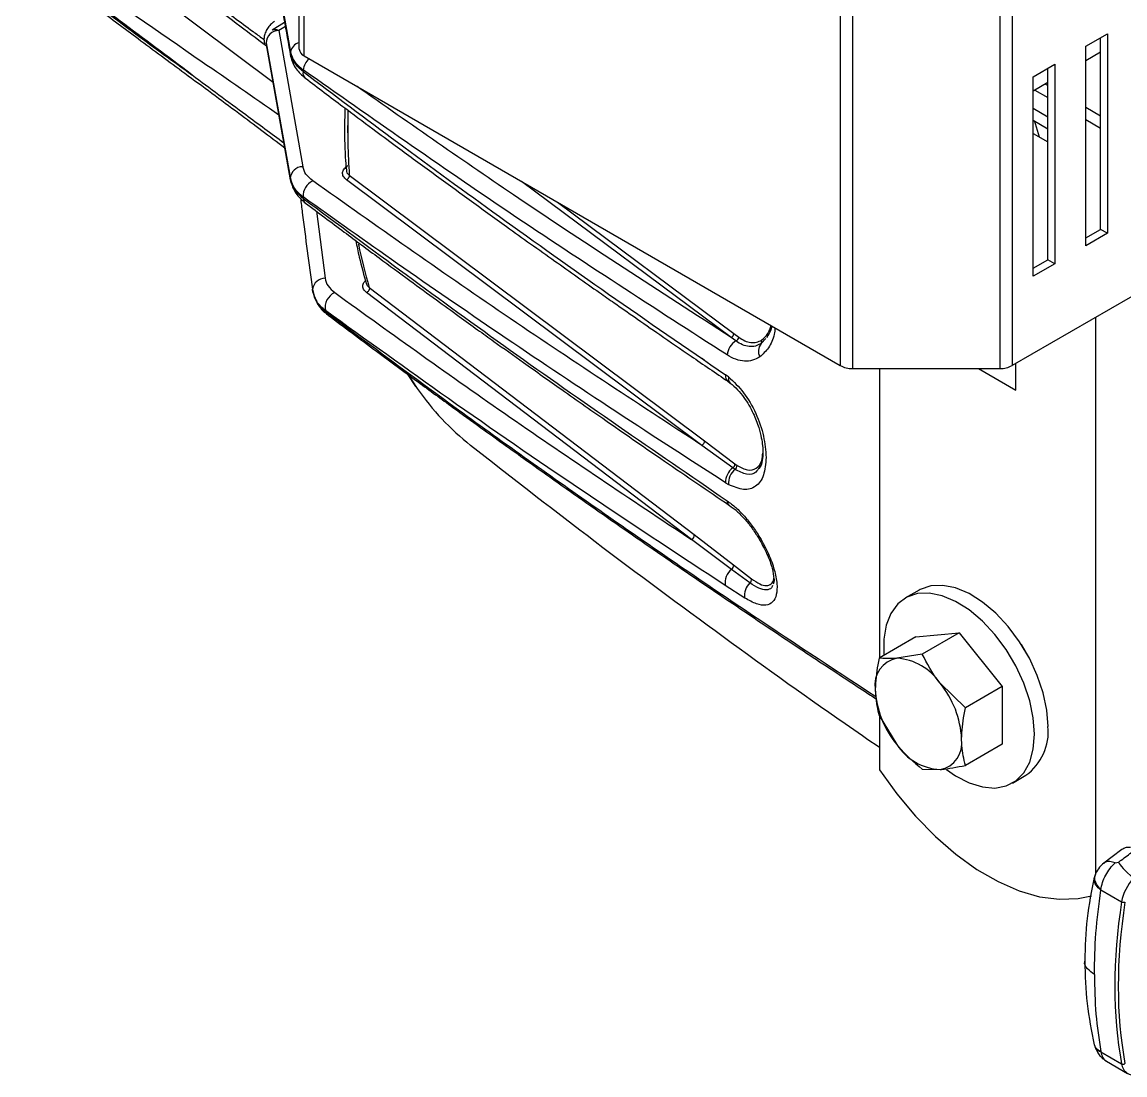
# Model space of a CAD drawing. Extents: x 8 to 113, y 0 to 87.
# Drawn here: x 10.801 to 15.318, y 65.891 to 70.201 of the extents above; entities that cross this region are included whole.
import ezdxf

# ---------------------------------------------------------------- set-up
doc = ezdxf.new("R2010")
doc.units = 0
doc.header["$MEASUREMENT"] = 0
doc.layers.add('OBJECT', color=7, linetype='CONTINUOUS')

msp = doc.modelspace()

# ---------------------------------------------------------------- linework, layer by layer
at = {"layer": 'OBJECT'}
for p, q in [((11.9357, 70.0909), (11.9357, 75.623)), ((11.9562, 70.0624), (11.9562, 75.5944)), ((14.1518, 74.3269), (14.1518, 68.7948)), ((14.2013, 74.3151), (14.2013, 68.783)), ((14.8058, 74.3151), (14.8058, 68.783)), ((14.8553, 74.3269), (14.8553, 68.7948)), ((11.8296, 69.9536), (10.8006, 70.7233)), ((11.8009, 70.6361), (11.8998, 70.078)), ((11.8994, 70.0731), (11.8009, 70.6355)), ((11.876, 70.1992), (11.8254, 70.1686)), ((11.8789, 70.1829), (11.8516, 70.1665)), ((11.8516, 70.1665), (11.9501, 69.609)), ((15.1576, 70.1019), (15.246, 70.1529)), ((15.246, 70.1529), (15.246, 69.3364)), ((11.7914, 70.1295), (11.7914, 70.1297)), ((11.8009, 70.1164), (11.8994, 69.5598)), ((11.8998, 69.5554), (11.8009, 70.1159)), ((15.2177, 69.3527), (15.2177, 70.1366)), ((11.9562, 70.0624), (14.1518, 68.7948)), ((15.1576, 69.2854), (15.1576, 70.1019)), ((15.2177, 70.0777), (15.1576, 70.043)), ((14.942, 69.9774), (15.0304, 70.0284)), ((15.0304, 70.0284), (15.0304, 69.2119)), ((14.942, 69.1609), (14.942, 69.9774)), ((15.0021, 69.2282), (15.0021, 70.0121)), ((15.0021, 69.9532), (14.942, 69.9185)), ((14.949, 69.9226), (15.0021, 69.8919)), ((15.0021, 69.9409), (14.9914, 69.9471)), ((15.0021, 69.8123), (14.942, 69.847)), ((15.2177, 69.8164), (15.1576, 69.8511)), ((15.0021, 69.7633), (14.942, 69.798)), ((15.1576, 69.8021), (15.2177, 69.7674)), ((14.942, 69.745), (15.0021, 69.7103)), ((12.1408, 69.5745), (12.1408, 69.5735)), ((12.1409, 69.5743), (13.5961, 68.4866)), ((12.141, 69.5734), (12.1409, 69.5743)), ((13.5845, 68.4684), (12.1294, 69.5559)), ((13.7047, 68.91), (12.8467, 69.5483)), ((12.006, 69.427), (12.0415, 69.1524)), ((12.9933, 69.4636), (13.7162, 68.9258)), ((15.1576, 69.318), (15.2177, 69.3527)), ((15.246, 69.3364), (15.1576, 69.2854)), ((15.246, 69.3364), (15.2177, 69.3527)), ((15.6597, 69.2592), (14.8553, 68.7948)), ((14.942, 69.1935), (15.0021, 69.2282)), ((15.0304, 69.2119), (14.942, 69.1609)), ((15.0304, 69.2119), (15.0021, 69.2282)), ((12.2226, 69.1146), (12.2231, 69.1113)), ((12.2227, 69.1145), (13.5536, 68.1028)), ((12.2233, 69.1112), (12.2227, 69.1145)), ((11.9905, 69.1079), (11.9963, 69.0794)), ((11.9965, 69.0818), (11.9986, 69.0759)), ((11.9982, 69.0737), (12.0075, 69.0567)), ((13.5423, 68.0825), (12.2116, 69.0938)), ((15.1965, 68.9918), (15.1965, 66.7133)), ((13.7245, 68.8956), (13.7047, 68.91)), ((13.7162, 68.9258), (13.7357, 68.9113)), ((13.8275, 68.8847), (13.8153, 68.8794)), ((13.8472, 68.9056), (13.8275, 68.8847)), ((13.8538, 68.9164), (13.8502, 68.9088)), ((13.5961, 68.8157), (13.5859, 68.8238)), ((14.8706, 68.6949), (14.8706, 68.8036)), ((12.3785, 68.7605), (12.4121, 68.7091)), ((12.3831, 68.7553), (12.4194, 68.7006)), ((13.6941, 68.7485), (13.6818, 68.7575)), ((14.2013, 68.783), (14.8058, 68.783)), ((14.3126, 68.783), (14.3126, 67.5989)), ((14.7179, 68.783), (14.8706, 68.6949)), ((13.6916, 68.7306), (13.7013, 68.7235)), ((13.5961, 68.4866), (13.7203, 68.3925)), ((13.7112, 68.376), (13.5845, 68.4684)), ((13.7203, 68.3925), (13.7288, 68.3864)), ((13.8258, 68.3869), (13.8202, 68.3789)), ((13.7205, 68.3695), (13.7112, 68.376)), ((13.8216, 68.3809), (13.8182, 68.3829)), ((13.6818, 68.3154), (13.6941, 68.308)), ((13.7066, 67.9608), (13.5423, 68.0825)), ((13.5536, 68.1028), (13.7149, 67.979)), ((13.7816, 67.905), (13.7066, 67.9608)), ((13.7149, 67.979), (13.7883, 67.922)), ((13.7608, 67.843), (13.6805, 67.8946)), ((14.4743, 67.8755), (14.4192, 67.8436)), ((14.4611, 67.6847), (14.3108, 67.5978)), ((14.4611, 67.6847), (14.6379, 67.7005)), ((14.6379, 67.7005), (14.4875, 67.6136)), ((14.6379, 67.7005), (14.8147, 67.4805)), ((14.4875, 67.6136), (14.3834, 67.5966)), ((14.6643, 67.3937), (14.5601, 67.4946)), ((14.8147, 67.4805), (14.6643, 67.3937)), ((14.8147, 67.4805), (14.8147, 67.2448)), ((14.3108, 67.3621), (14.3834, 67.2431)), ((14.3126, 67.359), (14.3126, 67.14)), ((14.8147, 67.2448), (14.6643, 67.158)), ((14.4875, 67.1422), (14.5601, 67.141)), ((14.8566, 67.0858), (14.9118, 67.1177)), ((15.3046, 66.8138), (15.2258, 66.7541)), ((15.2778, 66.7597), (15.2907, 66.7616)), ((15.197, 66.7145), (15.1924, 66.7018)), ((15.2183, 66.6471), (15.2186, 66.6493)), ((15.2186, 66.6493), (15.3039, 66.6001)), ((15.1924, 66.0123), (15.1951, 66.0039)), ((15.2183, 65.9869), (15.2186, 65.9851)), ((15.2186, 65.9851), (15.3039, 65.9359)), ((15.2418, 65.9473), (15.3285, 65.8972))]:
    msp.add_line(p, q, dxfattribs=at)
at = {"layer": 'OBJECT', "flags": 128}
for points in [[(11.8994, 70.0731), (11.8996, 70.0645), (11.9004, 70.0608)], [(14.9675, 69.7302), (14.9514, 69.7845), (14.9475, 69.7949)], [(11.8998, 69.5554), (11.9014, 69.5477), (11.9016, 69.5471)], [(11.9919, 69.0971), (11.9905, 69.1065), (11.9905, 69.1079)], [(12.0557, 69.0006), (12.0546, 69.0012), (12.0524, 69.0027)], [(13.8224, 68.0914), (13.8194, 68.0902), (13.8175, 68.0896), (13.8165, 68.0897), (13.8165, 68.0897)], [(15.0024, 67.318), (14.9975, 67.3846), (14.9827, 67.4549), (14.9586, 67.5265), (14.926, 67.5971), (14.8859, 67.6645), (14.8397, 67.7265), (14.7887, 67.7811), (14.7346, 67.8266), (14.6792, 67.8615), (14.6242, 67.8846), (14.5715, 67.8953), (14.5226, 67.8931), (14.4793, 67.8782), (14.4743, 67.8755)], [(14.9473, 67.2862), (14.9423, 67.3528), (14.9275, 67.4231), (14.9035, 67.4947), (14.8709, 67.5653), (14.8308, 67.6327), (14.7845, 67.6947), (14.7335, 67.7493), (14.6794, 67.7948), (14.624, 67.8296), (14.5691, 67.8528), (14.5163, 67.8634), (14.4675, 67.8613), (14.4241, 67.8464), (14.3876, 67.8192), (14.3592, 67.7806), (14.3397, 67.7319), (14.3298, 67.6746), (14.3298, 67.6106), (14.3299, 67.6089)], [(14.9283, 67.5928), (14.9243, 67.6006), (14.8936, 67.6528)], [(14.5868, 67.142), (14.624, 67.1159), (14.6794, 67.0868), (14.7335, 67.0698), (14.7845, 67.0655), (14.8308, 67.0741), (14.8709, 67.0952), (14.9035, 67.1282), (14.9275, 67.172), (14.9423, 67.2252), (14.9473, 67.2862)], [(14.3126, 67.14), (14.3836, 67.0414), (14.4601, 66.95), (14.541, 66.8672), (14.6251, 66.7943), (14.7112, 66.7323), (14.798, 66.6823), (14.884, 66.6448), (14.9682, 66.6206), (15.0491, 66.6099), (15.1256, 66.613), (15.1801, 66.6245)]]:
    msp.add_lwpolyline(points, dxfattribs=at)
at = {"layer": 'OBJECT'}
for centre, radius, start, end in [((11.851, 70.1164), 0.0502, 89.4121, 179.9248), ((11.9481, 70.0702), 0.0489, 104.7241, 170.8353), ((15.6005, 69.7644), 3.714, 175.1565, 175.2318), ((11.9707, 70.0944), 0.0352, 185.6954, 245.6246), ((12.0253, 69.9969), 0.0739, 132.5372, 173.2811), ((11.9802, 69.9934), 0.0294, 169.3272, 228.4402), ((15.3804, 69.7177), 3.4405, 175.2008, 175.3118), ((14.8704, 69.7651), 2.7363, 178.511, 183.9952), ((14.8693, 69.7649), 2.735, 178.546, 183.9961), ((11.9498, 69.5586), 0.0505, 89.6487, 178.6563), ((12.1323, 69.5632), 0.0141, 52.187, 53.1368), ((14.6514, 69.8138), 2.7638, 185.2739, 185.3654), ((12.0226, 69.4872), 0.0712, 116.1928, 181.4315), ((14.4707, 69.7136), 2.5297, 185.1751, 185.3118), ((11.9774, 69.4803), 0.0255, 181.9765, 231.0386), ((14.0433, 69.6633), 1.9016, 191.2754, 196.7699), ((14.0366, 69.6614), 1.8945, 191.276, 196.7803), ((12.0416, 69.1008), 0.0517, 90.1476, 172.0304), ((12.2175, 69.108), 0.0083, 50.8683, 52.5132), ((12.1087, 69.0325), 0.0671, 114.3534, 190.5241), ((13.7248, 69.5601), 1.7665, 197.792, 198.0173), ((12.0672, 69.0208), 0.0234, 197.7476, 230.9092), ((13.7648, 68.8297), 0.0773, 121.3911, 173.6443), ((13.6955, 68.9288), 0.0209, 296.0762, 352.0007), ((13.7149, 68.9143), 0.021, 297.4461, 351.8018), ((13.8636, 68.8541), 0.0474, 139.6871, 209.5943), ((13.8174, 68.8937), 0.0135, 318.0948, 25.1795), ((14.1993, 68.884), 0.101, 241.9601, 271.1438), ((14.8078, 68.884), 0.101, 268.8562, 298.04), ((13.7076, 68.7519), 0.0264, 167.8749, 240.4355), ((13.7183, 68.742), 0.0251, 164.9287, 227.5819), ((13.3179, 69.3267), 1.0951, 214.8682, 231.6115), ((13.5758, 68.4867), 0.0202, 295.3153, 359.6635), ((13.7, 68.3929), 0.0204, 303.4638, 358.8438), ((13.7092, 68.3856), 0.0196, 305.2618, 2.3787), ((13.7566, 68.3165), 0.0748, 127.3147, 180.8474), ((13.7655, 68.3137), 0.0717, 128.8736, 184.5848), ((13.7125, 68.2424), 0.0245, 181.3868, 233.2193), ((13.5346, 68.1001), 0.0192, 293.7437, 8.133), ((13.7489, 67.9058), 0.0693, 127.5624, 189.2919), ((13.6961, 67.9765), 0.0189, 303.9027, 7.5301), ((13.8273, 67.8552), 0.0675, 132.498, 190.3863), ((13.7701, 67.9194), 0.0184, 308.7664, 8.1638), ((14.4035, 67.4885), 0.1099, 100.5467, 189.2519), ((14.3697, 67.3688), 0.2282, 33.4347, 86.5706), ((14.2652, 67.2491), 0.3837, 2.6393, 39.7721), ((14.6783, 67.4885), 0.3837, 182.6393, 219.7721), ((14.7847, 67.2958), 0.2188, 305.501, 5.8111), ((14.54, 67.2491), 0.1099, 280.5467, 9.2519), ((14.5738, 67.3688), 0.2282, 213.4347, 266.5706), ((15.3129, 66.6164), 0.0186, 240.9942, 284.3643), ((15.3097, 65.9481), 0.0135, 244.4859, 305.5596)]:
    msp.add_arc(centre, radius, start, end, dxfattribs=at)
for centre, major_axis, ratio, start_param, end_param in [((16.9212, 65.7451), (1.6308, -1.0245), 0.0499, 3.210425, 3.451538), ((15.3914, 66.6282), (0.0646, 0.1012), 0.604584, 1.264376, 2.200997), ((16.9509, 67.1239), (1.2181, 1.8937), 0.606848, 2.203527, 2.567035), ((16.9576, 67.1196), (1.2131, 1.885), 0.606975, 2.203671, 2.567179), ((15.3914, 65.9995), (0.0646, 0.1012), 0.604584, 2.564505, 3.501126)]:
    msp.add_ellipse(centre, major_axis=major_axis, ratio=ratio, start_param=start_param, end_param=end_param, dxfattribs=at)
for points, knots in [([(10.8248, 70.8335), (10.8706, 70.7988), (10.9719, 70.722), (11.1393, 70.5973), (11.3365, 70.4513), (11.5612, 70.2853), (11.7189, 70.1661), (11.8016, 70.1036)], [0, 0, 0, 0, 0.1409457, 0.3120985, 0.5134602, 0.7450257, 1, 1, 1, 1]), ([(11.8017, 70.6228), (11.8165, 70.538), (11.8492, 70.3507), (11.8822, 70.1634), (11.9004, 70.0609)], [0, 0, 0, 0, 0.452479, 1, 1, 1, 1]), ([(11.3329, 70.4684), (11.3333, 70.4681), (11.4187, 70.405), (11.5567, 70.3031), (11.7073, 70.1918), (11.7733, 70.143), (11.7868, 70.133), (11.7871, 70.1328)], [0, 0, 0, 0, 0.002739, 0.563971, 0.910975, 0.997725, 1, 1, 1, 1]), ([(10.9977, 70.4109), (11.178, 70.287), (11.4635, 70.0908), (11.748, 69.8941), (11.8528, 69.8217)], [0, 0, 0, 0, 0.631556, 1, 1, 1, 1]), ([(11.4955, 69.9858), (11.3979, 70.0594), (11.2237, 70.1909), (11.0495, 70.3175), (10.9728, 70.3732)], [0, 0, 0, 0, 0.560064, 1, 1, 1, 1]), ([(10.9728, 70.3708), (11.0704, 70.2978), (11.2446, 70.1673), (11.4188, 70.0413), (11.4955, 69.9858)], [0, 0, 0, 0, 0.559937, 1, 1, 1, 1]), ([(10.9792, 70.3564), (11.0237, 70.3226), (11.1222, 70.2479), (11.2851, 70.1267), (11.477, 69.9847), (11.6779, 69.8365), (11.8138, 69.7339), (11.8767, 69.6864)], [0, 0, 0, 0, 0.149262, 0.330514, 0.543757, 0.788987, 1, 1, 1, 1]), ([(11.834, 70.2032), (11.8299, 70.2004), (11.8209, 70.1943), (11.8083, 70.1796), (11.7982, 70.1617), (11.7923, 70.1442), (11.7917, 70.1341), (11.7914, 70.1297)], [0, 0, 0, 0, 0.1876001, 0.4047628, 0.6207737, 0.8351753, 1, 1, 1, 1]), ([(11.8261, 70.1688), (11.8264, 70.169), (11.8286, 70.1706), (11.8339, 70.1715), (11.8421, 70.1711), (11.8483, 70.1681), (11.8516, 70.1665)], [0, 0, 0, 0, 0.055337, 0.345773, 0.660666, 1, 1, 1, 1]), ([(11.7914, 70.1297), (11.7906, 70.1303), (11.7892, 70.1313), (11.7877, 70.1323), (11.7871, 70.1328)], [0, 0, 0, 0, 0.560018, 1, 1, 1, 1]), ([(11.7871, 70.1328), (11.7879, 70.1322), (11.7893, 70.1311), (11.7908, 70.13), (11.7914, 70.1295)], [0, 0, 0, 0, 0.560015, 1, 1, 1, 1]), ([(11.7914, 70.1295), (11.7915, 70.124), (11.7917, 70.1177), (11.7943, 70.1139), (11.7946, 70.1135)], [0, 0, 0, 0, 0.887076, 1, 1, 1, 1]), ([(11.8009, 70.1159), (11.8009, 70.1159), (11.8009, 70.116), (11.8009, 70.1161), (11.8009, 70.1162), (11.8009, 70.1162), (11.8009, 70.1163), (11.8009, 70.1164), (11.8009, 70.1165), (11.8008, 70.1165), (11.8008, 70.1166), (11.8008, 70.1166), (11.8009, 70.1165), (11.8009, 70.1165), (11.8009, 70.1164)], [0, 0, 0, 0, 0.156114, 0.220098, 0.277037, 0.329652, 0.38159, 0.436517, 0.497311, 0.615066, 0.669946, 0.725272, 0.848175, 1, 1, 1, 1]), ([(11.9514, 69.9989), (11.9384, 70.01), (11.9119, 70.0329), (11.9036, 70.0595), (11.8994, 70.0731)], [0, 0, 0, 0, 0.488529, 1, 1, 1, 1]), ([(11.8998, 70.078), (11.9039, 70.0647), (11.9122, 70.0385), (11.9387, 70.0164), (11.9519, 70.0055)], [0, 0, 0, 0, 0.503406, 1, 1, 1, 1]), ([(11.9004, 70.0609), (11.906, 70.0431), (11.9167, 70.01), (11.9468, 69.9837), (11.9608, 69.9714)], [0, 0, 0, 0, 0.536103, 1, 1, 1, 1]), ([(11.4955, 69.9858), (11.4959, 69.9855), (11.5697, 69.931), (11.6956, 69.838), (11.821, 69.7453), (11.8731, 69.7068)], [0, 0, 0, 0, 0.003235, 0.586481, 1, 1, 1, 1]), ([(11.9514, 69.9989), (12.08, 69.9021), (12.345, 69.7029), (12.7623, 69.3993), (13.2091, 69.0816), (13.5215, 68.8673), (13.6818, 68.7575)], [0, 0, 0, 0, 0.22962, 0.472827, 0.72962, 1, 1, 1, 1]), ([(13.688, 68.8383), (13.3896, 69.0306), (12.7969, 69.4126), (12.2323, 69.8088), (11.9519, 70.0055)], [0, 0, 0, 0, 0.50338, 1, 1, 1, 1]), ([(11.9608, 69.9714), (12.012, 69.9328), (12.104, 69.8634), (12.227, 69.7716), (12.3231, 69.7004), (12.4034, 69.6412), (12.5546, 69.5302), (12.7474, 69.3905), (12.9771, 69.2265), (13.1245, 69.1226), (13.2333, 69.0464), (13.3156, 68.989), (13.4204, 68.9163), (13.5481, 68.8284), (13.6412, 68.7649), (13.6916, 68.7306)], [0, 0, 0, 0, 0.091691, 0.164516, 0.21848, 0.261782, 0.305976, 0.484375, 0.598107, 0.703048, 0.737316, 0.783985, 0.843321, 0.915325, 1, 1, 1, 1]), ([(13.7047, 68.91), (13.4121, 69.0985), (12.8898, 69.435), (12.3921, 69.7837), (12.1732, 69.9371)], [0, 0, 0, 0, 0.560269, 1, 1, 1, 1]), ([(12.1229, 69.8494), (12.1222, 69.8236), (12.1203, 69.7498), (12.1225, 69.6647), (12.1276, 69.607), (12.1288, 69.5943)], [0, 0, 0, 0, 0.295112, 0.844482, 1, 1, 1, 1]), ([(11.9911, 69.5511), (11.9807, 69.5599), (11.9598, 69.5774), (11.9534, 69.5985), (11.9501, 69.609)], [0, 0, 0, 0, 0.50157, 1, 1, 1, 1]), ([(12.1294, 69.5559), (12.1245, 69.5603), (12.1148, 69.569), (12.112, 69.585), (12.1182, 69.6008), (12.1297, 69.6093), (12.1354, 69.6135)], [0, 0, 0, 0, 0.249768, 0.499524, 0.749281, 1, 1, 1, 1]), ([(12.1288, 69.5943), (12.1291, 69.591), (12.1297, 69.5837), (12.1369, 69.5777), (12.1408, 69.5745)], [0, 0, 0, 0, 0.455979, 1, 1, 1, 1]), ([(12.141, 69.5734), (12.1408, 69.5717), (12.1406, 69.5693), (12.1392, 69.5657), (12.1377, 69.5631), (12.1358, 69.5607), (12.1331, 69.558), (12.1308, 69.5567), (12.1294, 69.5559)], [0, 0, 0, 0, 0.24273, 0.372399, 0.504166, 0.63532, 0.763244, 1, 1, 1, 1]), ([(11.8994, 69.5598), (11.9036, 69.5458), (11.9119, 69.5186), (11.9384, 69.4963), (11.9514, 69.4854)], [0, 0, 0, 0, 0.511471, 1, 1, 1, 1]), ([(11.9519, 69.4794), (11.9387, 69.4909), (11.9122, 69.5141), (11.9039, 69.5415), (11.8998, 69.5554)], [0, 0, 0, 0, 0.496594, 1, 1, 1, 1]), ([(11.9016, 69.5471), (11.9077, 69.5292), (11.9184, 69.4976), (11.9484, 69.4716), (11.9614, 69.4604)], [0, 0, 0, 0, 0.568308, 1, 1, 1, 1]), ([(13.5845, 68.4684), (13.3128, 68.646), (12.7696, 69.0009), (12.2505, 69.3678), (11.9911, 69.5511)], [0, 0, 0, 0, 0.500229, 1, 1, 1, 1]), ([(11.9409, 69.4805), (11.9433, 69.4607), (11.9584, 69.3364), (11.9758, 69.2123), (11.9905, 69.1079)], [0, 0, 0, 0, 0.159705, 1, 1, 1, 1]), ([(13.6818, 68.3154), (13.5215, 68.4187), (13.2091, 68.6201), (12.7623, 68.9194), (12.345, 69.2058), (12.08, 69.394), (11.9514, 69.4854)], [0, 0, 0, 0, 0.27038, 0.527173, 0.77038, 1, 1, 1, 1]), ([(11.9519, 69.4794), (12.2323, 69.2713), (12.7969, 68.8523), (13.3896, 68.4462), (13.688, 68.2418)], [0, 0, 0, 0, 0.49662, 1, 1, 1, 1]), ([(11.9614, 69.4604), (12.0142, 69.4208), (12.1142, 69.3458), (12.2569, 69.2402), (12.383, 69.1475), (12.4925, 69.0676), (12.585, 69.0005), (12.6634, 68.944), (12.7511, 68.881), (12.8657, 68.7993), (13.0221, 68.6886), (13.2143, 68.554), (13.443, 68.3958), (13.6089, 68.2831), (13.6978, 68.2227)], [0, 0, 0, 0, 0.094184, 0.178279, 0.25229, 0.31622, 0.370071, 0.413844, 0.452487, 0.522312, 0.611971, 0.721467, 0.850805, 1, 1, 1, 1]), ([(12.1677, 69.3064), (12.172, 69.2839), (12.1839, 69.2224), (12.2009, 69.1651), (12.2117, 69.1289)], [0, 0, 0, 0, 0.366847, 1, 1, 1, 1]), ([(12.0415, 69.1524), (12.0443, 69.1417), (12.05, 69.1203), (12.0707, 69.1025), (12.0811, 69.0936)], [0, 0, 0, 0, 0.498606, 1, 1, 1, 1]), ([(12.2116, 69.0938), (12.2067, 69.0983), (12.197, 69.1074), (12.1954, 69.1237), (12.1995, 69.1361), (12.2065, 69.1416), (12.2079, 69.1427)], [0, 0, 0, 0, 0.306866, 0.61383, 0.920869, 1, 1, 1, 1]), ([(12.2233, 69.1112), (12.2231, 69.1095), (12.2229, 69.107), (12.2213, 69.1034), (12.2193, 69.1), (12.216, 69.0963), (12.213, 69.0946), (12.2116, 69.0938)], [0, 0, 0, 0, 0.251191, 0.383289, 0.515914, 0.77076, 1, 1, 1, 1]), ([(12.2123, 69.129), (12.2124, 69.1277), (12.2128, 69.1225), (12.2184, 69.118), (12.2226, 69.1146)], [0, 0, 0, 0, 0.252823, 1, 1, 1, 1]), ([(12.0428, 69.0203), (12.0299, 69.0315), (12.0035, 69.0544), (11.9959, 69.0827), (11.9919, 69.0971)], [0, 0, 0, 0, 0.490951, 1, 1, 1, 1]), ([(12.0449, 69.0137), (12.0312, 69.0251), (12.0106, 69.0421), (12.0042, 69.0653), (12.0006, 69.0742), (11.9998, 69.0763)], [0, 0, 0, 0, 0.6050571, 0.9028562, 1, 1, 1, 1]), ([(12.0811, 69.0936), (12.3185, 68.9228), (12.7945, 68.5804), (13.2926, 68.2487), (13.5423, 68.0825)], [0, 0, 0, 0, 0.498752, 1, 1, 1, 1]), ([(12.0128, 69.0471), (12.0148, 69.0431), (12.0231, 69.0263), (12.0398, 69.0129), (12.0524, 69.0027)], [0, 0, 0, 0, 0.240066, 1, 1, 1, 1]), ([(13.6805, 67.8946), (13.4835, 68.0241), (13.0997, 68.2763), (12.5543, 68.6519), (12.21, 68.8998), (12.0428, 69.0203)], [0, 0, 0, 0, 0.351668, 0.685, 1, 1, 1, 1]), ([(14.2967, 67.4391), (14.1167, 67.5572), (13.734, 67.8084), (13.1649, 68.1999), (12.5927, 68.6061), (12.225, 68.8796), (12.0449, 69.0137)], [0, 0, 0, 0, 0.231034, 0.491147, 0.750677, 1, 1, 1, 1]), ([(12.0557, 69.0006), (12.1212, 68.9515), (12.2428, 68.8603), (12.413, 68.7348), (12.5557, 68.6306), (12.6727, 68.5458), (12.7733, 68.4735), (12.8674, 68.4062), (13.0198, 68.2979), (13.2322, 68.1488), (13.4918, 67.9695), (13.7392, 67.8015), (13.9665, 67.6492), (14.1453, 67.5312), (14.2537, 67.4601), (14.2906, 67.4361), (14.2982, 67.4312)], [0, 0, 0, 0, 0.091394, 0.169729, 0.235019, 0.287274, 0.329576, 0.371807, 0.414711, 0.535339, 0.656432, 0.759178, 0.860398, 0.952733, 0.990285, 1, 1, 1, 1]), ([(13.8851, 68.9488), (13.8839, 68.94), (13.8796, 68.9084), (13.8592, 68.8646), (13.8347, 68.842), (13.8224, 68.8307)], [0, 0, 0, 0, 0.1610539, 0.5807622, 1, 1, 1, 1]), ([(13.8297, 68.8995), (13.8389, 68.9071), (13.8556, 68.921), (13.865, 68.9475), (13.8692, 68.9593)], [0, 0, 0, 0, 0.554512, 1, 1, 1, 1]), ([(13.871, 68.9583), (13.8706, 68.9557), (13.8682, 68.9369), (13.8604, 68.9258), (13.8538, 68.9164)], [0, 0, 0, 0, 0.141602, 1, 1, 1, 1]), ([(13.8153, 68.8794), (13.8116, 68.8776), (13.8004, 68.872), (13.7788, 68.872), (13.7518, 68.8784), (13.7336, 68.8899), (13.7245, 68.8956)], [0, 0, 0, 0, 0.137489, 0.424017, 0.712372, 1, 1, 1, 1]), ([(13.7357, 68.9113), (13.7439, 68.9059), (13.7604, 68.895), (13.7851, 68.8883), (13.8088, 68.8887), (13.8227, 68.8959), (13.8297, 68.8995)], [0, 0, 0, 0, 0.249686, 0.500038, 0.748854, 1, 1, 1, 1]), ([(13.8224, 68.8307), (13.8126, 68.8252), (13.7932, 68.8143), (13.7595, 68.8116), (13.724, 68.8183), (13.7, 68.8316), (13.688, 68.8383)], [0, 0, 0, 0, 0.251427, 0.50031, 0.75055, 1, 1, 1, 1]), ([(13.6941, 68.7485), (13.7154, 68.7286), (13.7581, 68.6888), (13.8079, 68.6005), (13.8415, 68.505), (13.8457, 68.4473), (13.8479, 68.4184)], [0, 0, 0, 0, 0.250566, 0.500351, 0.750175, 1, 1, 1, 1]), ([(13.7013, 68.7235), (13.7113, 68.7149), (13.7307, 68.6983), (13.7637, 68.6572), (13.7947, 68.6041), (13.8171, 68.5461), (13.8284, 68.5012), (13.8341, 68.464), (13.8355, 68.429), (13.8316, 68.3944), (13.8239, 68.3803), (13.8198, 68.3727)], [0, 0, 0, 0, 0.100452, 0.193913, 0.35623, 0.485967, 0.581605, 0.658013, 0.752699, 0.867349, 1, 1, 1, 1]), ([(12.6377, 68.469), (12.7961, 68.3454), (13.1261, 68.088), (13.6384, 67.7089), (14.0383, 67.4201), (14.2656, 67.2646), (14.3126, 67.2324)], [0, 0, 0, 0, 0.290039, 0.603907, 0.918117, 1, 1, 1, 1]), ([(13.7288, 68.3864), (13.7437, 68.3783), (13.7735, 68.3622), (13.8086, 68.3713), (13.8305, 68.3969), (13.8334, 68.4263), (13.8345, 68.4368)], [0, 0, 0, 0, 0.281619, 0.56276, 0.843289, 1, 1, 1, 1]), ([(13.8479, 68.4184), (13.8457, 68.3929), (13.8415, 68.3417), (13.8078, 68.2968), (13.758, 68.2808), (13.7154, 68.2989), (13.6941, 68.308)], [0, 0, 0, 0, 0.24993, 0.499886, 0.749919, 1, 1, 1, 1]), ([(13.8202, 68.3789), (13.8159, 68.3716), (13.804, 68.3513), (13.769, 68.3455), (13.7367, 68.3615), (13.7205, 68.3695)], [0, 0, 0, 0, 0.2193928, 0.6090844, 1, 1, 1, 1]), ([(13.688, 68.2418), (13.7001, 68.2328), (13.7241, 68.215), (13.7596, 68.1786), (13.7933, 68.1373), (13.8127, 68.1067), (13.8224, 68.0914)], [0, 0, 0, 0, 0.250785, 0.500021, 0.750018, 1, 1, 1, 1]), ([(13.6978, 68.2227), (13.7079, 68.2153), (13.7282, 68.2002), (13.7594, 68.1686), (13.7897, 68.1315), (13.8076, 68.1037), (13.8165, 68.0897)], [0, 0, 0, 0, 0.244741, 0.492319, 0.744746, 1, 1, 1, 1]), ([(13.8224, 68.0914), (13.8348, 68.0689), (13.8597, 68.0239), (13.883, 67.9579), (13.8941, 67.9002), (13.8919, 67.8546), (13.8766, 67.8242), (13.8488, 67.8114), (13.8101, 67.8157), (13.7773, 67.8339), (13.7608, 67.843)], [0, 0, 0, 0, 0.124845, 0.24983, 0.374893, 0.499993, 0.625062, 0.749967, 0.874601, 1, 1, 1, 1]), ([(13.8165, 68.0897), (13.829, 68.0673), (13.8536, 68.0231), (13.8751, 67.963), (13.8784, 67.9355), (13.88, 67.9221)], [0, 0, 0, 0, 0.345041, 0.681671, 1, 1, 1, 1]), ([(13.8743, 67.8953), (13.8729, 67.8918), (13.8679, 67.88), (13.8491, 67.8752), (13.8196, 67.8802), (13.7943, 67.8968), (13.7816, 67.905)], [0, 0, 0, 0, 0.123056, 0.414314, 0.706653, 1, 1, 1, 1]), ([(13.7883, 67.922), (13.7998, 67.9141), (13.8227, 67.8983), (13.8503, 67.8918), (13.8694, 67.8999), (13.8791, 67.912), (13.8795, 67.9242), (13.8795, 67.9252)], [0, 0, 0, 0, 0.244549, 0.489373, 0.734241, 0.979134, 1, 1, 1, 1]), ([(13.88, 67.9221), (13.8801, 67.9216), (13.8822, 67.9098), (13.8794, 67.9047), (13.8767, 67.8999)], [0, 0, 0, 0, 0.041038, 1, 1, 1, 1]), ([(14.3108, 67.5978), (14.3088, 67.5886), (14.2995, 67.5449), (14.297, 67.5035), (14.295, 67.4709)], [0, 0, 0, 0, 0.211002, 1, 1, 1, 1]), ([(14.3834, 67.5966), (14.3813, 67.5964), (14.3517, 67.5939), (14.3305, 67.5959), (14.3108, 67.5978)], [0, 0, 0, 0, 0.070213, 1, 1, 1, 1]), ([(14.5601, 67.4946), (14.5581, 67.4972), (14.5284, 67.5345), (14.5072, 67.5755), (14.4875, 67.6136)], [0, 0, 0, 0, 0.070214, 1, 1, 1, 1]), ([(14.295, 67.4709), (14.2951, 67.4617), (14.2959, 67.4223), (14.3043, 67.3883), (14.3108, 67.3621)], [0, 0, 0, 0, 0.2318492, 1, 1, 1, 1]), ([(14.6485, 67.2668), (14.6505, 67.2994), (14.653, 67.3408), (14.6623, 67.3845), (14.6643, 67.3937)], [0, 0, 0, 0, 0.788998, 1, 1, 1, 1]), ([(14.6643, 67.158), (14.6579, 67.1842), (14.6494, 67.2182), (14.6487, 67.2576), (14.6485, 67.2668)], [0, 0, 0, 0, 0.7681508, 1, 1, 1, 1]), ([(14.3834, 67.2431), (14.3855, 67.2405), (14.4155, 67.2035), (14.4528, 67.1717), (14.4875, 67.1422)], [0, 0, 0, 0, 0.070214, 1, 1, 1, 1]), ([(14.5601, 67.141), (14.5622, 67.1412), (14.5923, 67.144), (14.6296, 67.1513), (14.6643, 67.158)], [0, 0, 0, 0, 0.070213, 1, 1, 1, 1]), ([(15.2907, 66.7616), (15.2947, 66.7645), (15.3144, 66.7792), (15.3973, 66.8409), (15.5569, 66.9596), (15.7023, 67.0655), (15.7838, 67.1249)], [0, 0, 0, 0, 0.024148, 0.120739, 0.507103, 1, 1, 1, 1]), ([(15.3401, 66.8216), (15.3385, 66.8218), (15.3325, 66.8226), (15.3194, 66.8224), (15.3106, 66.8167), (15.305, 66.8132)], [0, 0, 0, 0, 0.116942, 0.444864, 1, 1, 1, 1]), ([(15.2778, 66.7597), (15.2703, 66.7617), (15.2553, 66.7659), (15.2392, 66.764), (15.2328, 66.7583), (15.2307, 66.7564)], [0, 0, 0, 0, 0.401193, 0.802386, 1, 1, 1, 1]), ([(15.23, 66.7573), (15.2242, 66.7523), (15.2107, 66.7406), (15.202, 66.7242), (15.1971, 66.7149)], [0, 0, 0, 0, 0.429713, 1, 1, 1, 1]), ([(15.2186, 66.6493), (15.2206, 66.6592), (15.2247, 66.6789), (15.2382, 66.7091), (15.256, 66.7373), (15.2705, 66.7522), (15.2778, 66.7597)], [0, 0, 0, 0, 0.250001, 0.499999, 0.750001, 1, 1, 1, 1]), ([(15.1919, 66.7001), (15.1806, 66.6443), (15.1579, 66.532), (15.1545, 66.4159), (15.1527, 66.3574)], [0, 0, 0, 0, 0.497018, 1, 1, 1, 1]), ([(15.2183, 66.6471), (15.2113, 66.654), (15.1968, 66.6682), (15.1889, 66.6874), (15.1926, 66.6968), (15.1937, 66.6996)], [0, 0, 0, 0, 0.396564, 0.822164, 1, 1, 1, 1]), ([(15.2186, 66.6493), (15.2121, 66.657), (15.1985, 66.6728), (15.1912, 66.6966), (15.1961, 66.7091), (15.1983, 66.7145)], [0, 0, 0, 0, 0.344251, 0.712553, 1, 1, 1, 1]), ([(15.1924, 66.3021), (15.1935, 66.3581), (15.1957, 66.47), (15.2108, 66.5881), (15.2183, 66.6471)], [0, 0, 0, 0, 0.5, 1, 1, 1, 1]), ([(15.1924, 66.3021), (15.1824, 66.3095), (15.1616, 66.3249), (15.1498, 66.346), (15.1532, 66.3567), (15.1534, 66.3574)], [0, 0, 0, 0, 0.465357, 0.966382, 1, 1, 1, 1]), ([(15.1527, 66.3574), (15.1545, 66.299), (15.1578, 66.1828), (15.1806, 66.07), (15.1919, 66.014)], [0, 0, 0, 0, 0.502926, 1, 1, 1, 1]), ([(15.1924, 66.3021), (15.1935, 66.2474), (15.1957, 66.1379), (15.2108, 66.0373), (15.2183, 65.9869)], [0, 0, 0, 0, 0.5, 1, 1, 1, 1]), ([(15.2183, 65.9869), (15.2108, 65.9908), (15.1975, 65.9977), (15.1946, 66.0094), (15.1933, 66.0145)], [0, 0, 0, 0, 0.562653, 1, 1, 1, 1]), ([(15.1953, 66.0035), (15.1986, 65.9961), (15.2047, 65.9826), (15.2175, 65.9666), (15.2302, 65.9547), (15.2383, 65.9495), (15.2421, 65.9471)], [0, 0, 0, 0, 0.3161262, 0.5813802, 0.8028446, 1, 1, 1, 1]), ([(15.2186, 65.9851), (15.2116, 65.9878), (15.2002, 65.9922), (15.1976, 66.0011), (15.1967, 66.0046)], [0, 0, 0, 0, 0.612543, 1, 1, 1, 1]), ([(15.2186, 65.9851), (15.2207, 65.9777), (15.2249, 65.9629), (15.234, 65.9508), (15.2412, 65.9482), (15.2424, 65.9477)], [0, 0, 0, 0, 0.455217, 0.910429, 1, 1, 1, 1])]:
    msp.add_open_spline(points, degree=3, knots=knots, dxfattribs=at)

doc.saveas('drawing.dxf')
